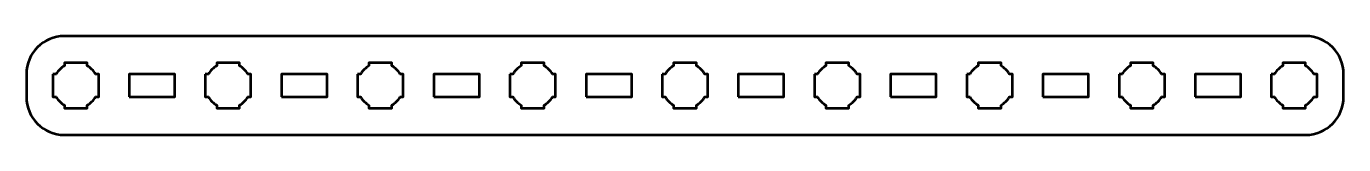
# Model space of a CAD drawing. Header units: centimetres. Extents: x -19.1 to -1.9, y -15.5 to -14.2.
import ezdxf

# ---------------------------------------------------------------- set-up
doc = ezdxf.new("R2010")
doc.units = ezdxf.units.CM
doc.header["$MEASUREMENT"] = 0
doc.layers.add('Layer 1', color=7, linetype='Continuous')

msp = doc.modelspace()

# ---------------------------------------------------------------- linework, layer by layer
at = {"layer": 'Layer 1', "lineweight": 53}
for points in [[(-17.8, -15), (-17.2, -15), (-17.2, -14.7), (-17.8, -14.7), (-17.8, -15)], [(-15.8, -15), (-15.2, -15), (-15.2, -14.7), (-15.8, -14.7), (-15.8, -15)], [(-13.8, -15), (-13.2, -15), (-13.2, -14.7), (-13.8, -14.7), (-13.8, -15)], [(-11.8, -15), (-11.2, -15), (-11.2, -14.7), (-11.8, -14.7), (-11.8, -15)], [(-9.8, -15), (-9.2, -15), (-9.2, -14.7), (-9.8, -14.7), (-9.8, -15)], [(-7.8, -15), (-7.2, -15), (-7.2, -14.7), (-7.8, -14.7), (-7.8, -15)], [(-5.8, -15), (-5.2, -15), (-5.2, -14.7), (-5.8, -14.7), (-5.8, -15)], [(-3.8, -15), (-3.2, -15), (-3.2, -14.7), (-3.8, -14.7), (-3.8, -15)]]:
    msp.add_lwpolyline(points, close=True, dxfattribs=at)
for points, knots in [([(-19.15, -15), (-19.15, -15), (-19.15, -14.7), (-19.15, -14.7), (-19.15, -14.7), (-19.15, -14.42391), (-18.92609, -14.2), (-18.65, -14.2), (-18.65, -14.2), (-18.65, -14.2), (-2.35, -14.2), (-2.35, -14.2), (-2.35, -14.2), (-2.07391, -14.2), (-1.85, -14.42391), (-1.85, -14.7), (-1.85, -14.7), (-1.85, -14.7), (-1.85, -15), (-1.85, -15), (-1.85, -15), (-1.85, -15.27609), (-2.07391, -15.5), (-2.35, -15.5), (-2.35, -15.5), (-2.35, -15.5), (-18.65, -15.5), (-18.65, -15.5), (-18.65, -15.5), (-18.92609, -15.5), (-19.15, -15.27609), (-19.15, -15)], [0, 0, 0, 0, 0.125, 0.125, 0.125, 0.125, 0.25, 0.25, 0.25, 0.25, 0.375, 0.375, 0.375, 0.375, 0.5, 0.5, 0.5, 0.5, 0.625, 0.625, 0.625, 0.625, 0.75, 0.75, 0.75, 0.75, 0.875, 0.875, 0.875, 0.875, 1, 1, 1, 1]), ([(-18.8, -14.7), (-18.8, -14.7), (-18.75985, -14.7), (-18.75985, -14.7), (-18.75985, -14.7), (-18.7335, -14.65447), (-18.69553, -14.6165), (-18.65, -14.59015), (-18.65, -14.59015), (-18.65, -14.59015), (-18.65, -14.55), (-18.65, -14.55), (-18.65, -14.55), (-18.65, -14.55), (-18.5, -14.55), (-18.5, -14.55), (-18.5, -14.55), (-18.5, -14.55), (-18.35, -14.55), (-18.35, -14.55), (-18.35, -14.55), (-18.35, -14.55), (-18.35, -14.59015), (-18.35, -14.59015), (-18.35, -14.59015), (-18.30447, -14.6165), (-18.2665, -14.65447), (-18.24015, -14.7), (-18.24015, -14.7), (-18.24015, -14.7), (-18.2, -14.7), (-18.2, -14.7), (-18.2, -14.7), (-18.2, -14.7), (-18.2, -14.85), (-18.2, -14.85), (-18.2, -14.85), (-18.2, -14.85), (-18.2, -15), (-18.2, -15), (-18.2, -15), (-18.2, -15), (-18.24015, -15), (-18.24015, -15), (-18.24015, -15), (-18.2665, -15.04553), (-18.30447, -15.0835), (-18.35, -15.10985), (-18.35, -15.10985), (-18.35, -15.10985), (-18.35, -15.15), (-18.35, -15.15), (-18.35, -15.15), (-18.35, -15.15), (-18.5, -15.15), (-18.5, -15.15), (-18.5, -15.15), (-18.5, -15.15), (-18.65, -15.15), (-18.65, -15.15), (-18.65, -15.15), (-18.65, -15.15), (-18.65, -15.10985), (-18.65, -15.10985), (-18.65, -15.10985), (-18.69553, -15.0835), (-18.7335, -15.04553), (-18.75985, -15), (-18.75985, -15), (-18.75985, -15), (-18.8, -15), (-18.8, -15), (-18.8, -15), (-18.8, -15), (-18.8, -14.85), (-18.8, -14.85), (-18.8, -14.85), (-18.8, -14.85), (-18.8, -14.7), (-18.8, -14.7)], [0, 0, 0, 0, 0.05, 0.05, 0.05, 0.05, 0.1, 0.1, 0.1, 0.1, 0.15, 0.15, 0.15, 0.15, 0.2, 0.2, 0.2, 0.2, 0.25, 0.25, 0.25, 0.25, 0.3, 0.3, 0.3, 0.3, 0.35, 0.35, 0.35, 0.35, 0.4, 0.4, 0.4, 0.4, 0.45, 0.45, 0.45, 0.45, 0.5, 0.5, 0.5, 0.5, 0.55, 0.55, 0.55, 0.55, 0.6, 0.6, 0.6, 0.6, 0.65, 0.65, 0.65, 0.65, 0.7, 0.7, 0.7, 0.7, 0.75, 0.75, 0.75, 0.75, 0.8, 0.8, 0.8, 0.8, 0.85, 0.85, 0.85, 0.85, 0.9, 0.9, 0.9, 0.9, 0.95, 0.95, 0.95, 0.95, 1, 1, 1, 1]), ([(-16.8, -14.7), (-16.8, -14.7), (-16.75985, -14.7), (-16.75985, -14.7), (-16.75985, -14.7), (-16.7335, -14.65447), (-16.69553, -14.6165), (-16.65, -14.59015), (-16.65, -14.59015), (-16.65, -14.59015), (-16.65, -14.55), (-16.65, -14.55), (-16.65, -14.55), (-16.65, -14.55), (-16.5, -14.55), (-16.5, -14.55), (-16.5, -14.55), (-16.5, -14.55), (-16.35, -14.55), (-16.35, -14.55), (-16.35, -14.55), (-16.35, -14.55), (-16.35, -14.59015), (-16.35, -14.59015), (-16.35, -14.59015), (-16.30447, -14.6165), (-16.2665, -14.65447), (-16.24015, -14.7), (-16.24015, -14.7), (-16.24015, -14.7), (-16.2, -14.7), (-16.2, -14.7), (-16.2, -14.7), (-16.2, -14.7), (-16.2, -14.85), (-16.2, -14.85), (-16.2, -14.85), (-16.2, -14.85), (-16.2, -15), (-16.2, -15), (-16.2, -15), (-16.2, -15), (-16.24015, -15), (-16.24015, -15), (-16.24015, -15), (-16.2665, -15.04553), (-16.30447, -15.0835), (-16.35, -15.10985), (-16.35, -15.10985), (-16.35, -15.10985), (-16.35, -15.15), (-16.35, -15.15), (-16.35, -15.15), (-16.35, -15.15), (-16.5, -15.15), (-16.5, -15.15), (-16.5, -15.15), (-16.5, -15.15), (-16.65, -15.15), (-16.65, -15.15), (-16.65, -15.15), (-16.65, -15.15), (-16.65, -15.10985), (-16.65, -15.10985), (-16.65, -15.10985), (-16.69553, -15.0835), (-16.7335, -15.04553), (-16.75985, -15), (-16.75985, -15), (-16.75985, -15), (-16.8, -15), (-16.8, -15), (-16.8, -15), (-16.8, -15), (-16.8, -14.85), (-16.8, -14.85), (-16.8, -14.85), (-16.8, -14.85), (-16.8, -14.7), (-16.8, -14.7)], [0, 0, 0, 0, 0.05, 0.05, 0.05, 0.05, 0.1, 0.1, 0.1, 0.1, 0.15, 0.15, 0.15, 0.15, 0.2, 0.2, 0.2, 0.2, 0.25, 0.25, 0.25, 0.25, 0.3, 0.3, 0.3, 0.3, 0.35, 0.35, 0.35, 0.35, 0.4, 0.4, 0.4, 0.4, 0.45, 0.45, 0.45, 0.45, 0.5, 0.5, 0.5, 0.5, 0.55, 0.55, 0.55, 0.55, 0.6, 0.6, 0.6, 0.6, 0.65, 0.65, 0.65, 0.65, 0.7, 0.7, 0.7, 0.7, 0.75, 0.75, 0.75, 0.75, 0.8, 0.8, 0.8, 0.8, 0.85, 0.85, 0.85, 0.85, 0.9, 0.9, 0.9, 0.9, 0.95, 0.95, 0.95, 0.95, 1, 1, 1, 1]), ([(-14.8, -14.7), (-14.8, -14.7), (-14.75985, -14.7), (-14.75985, -14.7), (-14.75985, -14.7), (-14.7335, -14.65447), (-14.69553, -14.6165), (-14.65, -14.59015), (-14.65, -14.59015), (-14.65, -14.59015), (-14.65, -14.55), (-14.65, -14.55), (-14.65, -14.55), (-14.65, -14.55), (-14.5, -14.55), (-14.5, -14.55), (-14.5, -14.55), (-14.5, -14.55), (-14.35, -14.55), (-14.35, -14.55), (-14.35, -14.55), (-14.35, -14.55), (-14.35, -14.59015), (-14.35, -14.59015), (-14.35, -14.59015), (-14.30447, -14.6165), (-14.2665, -14.65447), (-14.24015, -14.7), (-14.24015, -14.7), (-14.24015, -14.7), (-14.2, -14.7), (-14.2, -14.7), (-14.2, -14.7), (-14.2, -14.7), (-14.2, -14.85), (-14.2, -14.85), (-14.2, -14.85), (-14.2, -14.85), (-14.2, -15), (-14.2, -15), (-14.2, -15), (-14.2, -15), (-14.24015, -15), (-14.24015, -15), (-14.24015, -15), (-14.2665, -15.04553), (-14.30447, -15.0835), (-14.35, -15.10985), (-14.35, -15.10985), (-14.35, -15.10985), (-14.35, -15.15), (-14.35, -15.15), (-14.35, -15.15), (-14.35, -15.15), (-14.5, -15.15), (-14.5, -15.15), (-14.5, -15.15), (-14.5, -15.15), (-14.65, -15.15), (-14.65, -15.15), (-14.65, -15.15), (-14.65, -15.15), (-14.65, -15.10985), (-14.65, -15.10985), (-14.65, -15.10985), (-14.69553, -15.0835), (-14.7335, -15.04553), (-14.75985, -15), (-14.75985, -15), (-14.75985, -15), (-14.8, -15), (-14.8, -15), (-14.8, -15), (-14.8, -15), (-14.8, -14.85), (-14.8, -14.85), (-14.8, -14.85), (-14.8, -14.85), (-14.8, -14.7), (-14.8, -14.7)], [0, 0, 0, 0, 0.05, 0.05, 0.05, 0.05, 0.1, 0.1, 0.1, 0.1, 0.15, 0.15, 0.15, 0.15, 0.2, 0.2, 0.2, 0.2, 0.25, 0.25, 0.25, 0.25, 0.3, 0.3, 0.3, 0.3, 0.35, 0.35, 0.35, 0.35, 0.4, 0.4, 0.4, 0.4, 0.45, 0.45, 0.45, 0.45, 0.5, 0.5, 0.5, 0.5, 0.55, 0.55, 0.55, 0.55, 0.6, 0.6, 0.6, 0.6, 0.65, 0.65, 0.65, 0.65, 0.7, 0.7, 0.7, 0.7, 0.75, 0.75, 0.75, 0.75, 0.8, 0.8, 0.8, 0.8, 0.85, 0.85, 0.85, 0.85, 0.9, 0.9, 0.9, 0.9, 0.95, 0.95, 0.95, 0.95, 1, 1, 1, 1]), ([(-12.8, -14.7), (-12.8, -14.7), (-12.75985, -14.7), (-12.75985, -14.7), (-12.75985, -14.7), (-12.7335, -14.65447), (-12.69553, -14.6165), (-12.65, -14.59015), (-12.65, -14.59015), (-12.65, -14.59015), (-12.65, -14.55), (-12.65, -14.55), (-12.65, -14.55), (-12.65, -14.55), (-12.5, -14.55), (-12.5, -14.55), (-12.5, -14.55), (-12.5, -14.55), (-12.35, -14.55), (-12.35, -14.55), (-12.35, -14.55), (-12.35, -14.55), (-12.35, -14.59015), (-12.35, -14.59015), (-12.35, -14.59015), (-12.30447, -14.6165), (-12.2665, -14.65447), (-12.24015, -14.7), (-12.24015, -14.7), (-12.24015, -14.7), (-12.2, -14.7), (-12.2, -14.7), (-12.2, -14.7), (-12.2, -14.7), (-12.2, -14.85), (-12.2, -14.85), (-12.2, -14.85), (-12.2, -14.85), (-12.2, -15), (-12.2, -15), (-12.2, -15), (-12.2, -15), (-12.24015, -15), (-12.24015, -15), (-12.24015, -15), (-12.2665, -15.04553), (-12.30447, -15.0835), (-12.35, -15.10985), (-12.35, -15.10985), (-12.35, -15.10985), (-12.35, -15.15), (-12.35, -15.15), (-12.35, -15.15), (-12.35, -15.15), (-12.5, -15.15), (-12.5, -15.15), (-12.5, -15.15), (-12.5, -15.15), (-12.65, -15.15), (-12.65, -15.15), (-12.65, -15.15), (-12.65, -15.15), (-12.65, -15.10985), (-12.65, -15.10985), (-12.65, -15.10985), (-12.69553, -15.0835), (-12.7335, -15.04553), (-12.75985, -15), (-12.75985, -15), (-12.75985, -15), (-12.8, -15), (-12.8, -15), (-12.8, -15), (-12.8, -15), (-12.8, -14.85), (-12.8, -14.85), (-12.8, -14.85), (-12.8, -14.85), (-12.8, -14.7), (-12.8, -14.7)], [0, 0, 0, 0, 0.05, 0.05, 0.05, 0.05, 0.1, 0.1, 0.1, 0.1, 0.15, 0.15, 0.15, 0.15, 0.2, 0.2, 0.2, 0.2, 0.25, 0.25, 0.25, 0.25, 0.3, 0.3, 0.3, 0.3, 0.35, 0.35, 0.35, 0.35, 0.4, 0.4, 0.4, 0.4, 0.45, 0.45, 0.45, 0.45, 0.5, 0.5, 0.5, 0.5, 0.55, 0.55, 0.55, 0.55, 0.6, 0.6, 0.6, 0.6, 0.65, 0.65, 0.65, 0.65, 0.7, 0.7, 0.7, 0.7, 0.75, 0.75, 0.75, 0.75, 0.8, 0.8, 0.8, 0.8, 0.85, 0.85, 0.85, 0.85, 0.9, 0.9, 0.9, 0.9, 0.95, 0.95, 0.95, 0.95, 1, 1, 1, 1]), ([(-10.8, -14.7), (-10.8, -14.7), (-10.75985, -14.7), (-10.75985, -14.7), (-10.75985, -14.7), (-10.7335, -14.65447), (-10.69553, -14.6165), (-10.65, -14.59015), (-10.65, -14.59015), (-10.65, -14.59015), (-10.65, -14.55), (-10.65, -14.55), (-10.65, -14.55), (-10.65, -14.55), (-10.5, -14.55), (-10.5, -14.55), (-10.5, -14.55), (-10.5, -14.55), (-10.35, -14.55), (-10.35, -14.55), (-10.35, -14.55), (-10.35, -14.55), (-10.35, -14.59015), (-10.35, -14.59015), (-10.35, -14.59015), (-10.30447, -14.6165), (-10.2665, -14.65447), (-10.24015, -14.7), (-10.24015, -14.7), (-10.24015, -14.7), (-10.2, -14.7), (-10.2, -14.7), (-10.2, -14.7), (-10.2, -14.7), (-10.2, -14.85), (-10.2, -14.85), (-10.2, -14.85), (-10.2, -14.85), (-10.2, -15), (-10.2, -15), (-10.2, -15), (-10.2, -15), (-10.24015, -15), (-10.24015, -15), (-10.24015, -15), (-10.2665, -15.04553), (-10.30447, -15.0835), (-10.35, -15.10985), (-10.35, -15.10985), (-10.35, -15.10985), (-10.35, -15.15), (-10.35, -15.15), (-10.35, -15.15), (-10.35, -15.15), (-10.5, -15.15), (-10.5, -15.15), (-10.5, -15.15), (-10.5, -15.15), (-10.65, -15.15), (-10.65, -15.15), (-10.65, -15.15), (-10.65, -15.15), (-10.65, -15.10985), (-10.65, -15.10985), (-10.65, -15.10985), (-10.69553, -15.0835), (-10.7335, -15.04553), (-10.75985, -15), (-10.75985, -15), (-10.75985, -15), (-10.8, -15), (-10.8, -15), (-10.8, -15), (-10.8, -15), (-10.8, -14.85), (-10.8, -14.85), (-10.8, -14.85), (-10.8, -14.85), (-10.8, -14.7), (-10.8, -14.7)], [0, 0, 0, 0, 0.05, 0.05, 0.05, 0.05, 0.1, 0.1, 0.1, 0.1, 0.15, 0.15, 0.15, 0.15, 0.2, 0.2, 0.2, 0.2, 0.25, 0.25, 0.25, 0.25, 0.3, 0.3, 0.3, 0.3, 0.35, 0.35, 0.35, 0.35, 0.4, 0.4, 0.4, 0.4, 0.45, 0.45, 0.45, 0.45, 0.5, 0.5, 0.5, 0.5, 0.55, 0.55, 0.55, 0.55, 0.6, 0.6, 0.6, 0.6, 0.65, 0.65, 0.65, 0.65, 0.7, 0.7, 0.7, 0.7, 0.75, 0.75, 0.75, 0.75, 0.8, 0.8, 0.8, 0.8, 0.85, 0.85, 0.85, 0.85, 0.9, 0.9, 0.9, 0.9, 0.95, 0.95, 0.95, 0.95, 1, 1, 1, 1]), ([(-8.8, -14.7), (-8.8, -14.7), (-8.75985, -14.7), (-8.75985, -14.7), (-8.75985, -14.7), (-8.7335, -14.65447), (-8.69553, -14.6165), (-8.65, -14.59015), (-8.65, -14.59015), (-8.65, -14.59015), (-8.65, -14.55), (-8.65, -14.55), (-8.65, -14.55), (-8.65, -14.55), (-8.5, -14.55), (-8.5, -14.55), (-8.5, -14.55), (-8.5, -14.55), (-8.35, -14.55), (-8.35, -14.55), (-8.35, -14.55), (-8.35, -14.55), (-8.35, -14.59015), (-8.35, -14.59015), (-8.35, -14.59015), (-8.30447, -14.6165), (-8.2665, -14.65447), (-8.24015, -14.7), (-8.24015, -14.7), (-8.24015, -14.7), (-8.2, -14.7), (-8.2, -14.7), (-8.2, -14.7), (-8.2, -14.7), (-8.2, -14.85), (-8.2, -14.85), (-8.2, -14.85), (-8.2, -14.85), (-8.2, -15), (-8.2, -15), (-8.2, -15), (-8.2, -15), (-8.24015, -15), (-8.24015, -15), (-8.24015, -15), (-8.2665, -15.04553), (-8.30447, -15.0835), (-8.35, -15.10985), (-8.35, -15.10985), (-8.35, -15.10985), (-8.35, -15.15), (-8.35, -15.15), (-8.35, -15.15), (-8.35, -15.15), (-8.5, -15.15), (-8.5, -15.15), (-8.5, -15.15), (-8.5, -15.15), (-8.65, -15.15), (-8.65, -15.15), (-8.65, -15.15), (-8.65, -15.15), (-8.65, -15.10985), (-8.65, -15.10985), (-8.65, -15.10985), (-8.69553, -15.0835), (-8.7335, -15.04553), (-8.75985, -15), (-8.75985, -15), (-8.75985, -15), (-8.8, -15), (-8.8, -15), (-8.8, -15), (-8.8, -15), (-8.8, -14.85), (-8.8, -14.85), (-8.8, -14.85), (-8.8, -14.85), (-8.8, -14.7), (-8.8, -14.7)], [0, 0, 0, 0, 0.05, 0.05, 0.05, 0.05, 0.1, 0.1, 0.1, 0.1, 0.15, 0.15, 0.15, 0.15, 0.2, 0.2, 0.2, 0.2, 0.25, 0.25, 0.25, 0.25, 0.3, 0.3, 0.3, 0.3, 0.35, 0.35, 0.35, 0.35, 0.4, 0.4, 0.4, 0.4, 0.45, 0.45, 0.45, 0.45, 0.5, 0.5, 0.5, 0.5, 0.55, 0.55, 0.55, 0.55, 0.6, 0.6, 0.6, 0.6, 0.65, 0.65, 0.65, 0.65, 0.7, 0.7, 0.7, 0.7, 0.75, 0.75, 0.75, 0.75, 0.8, 0.8, 0.8, 0.8, 0.85, 0.85, 0.85, 0.85, 0.9, 0.9, 0.9, 0.9, 0.95, 0.95, 0.95, 0.95, 1, 1, 1, 1]), ([(-6.8, -14.7), (-6.8, -14.7), (-6.75985, -14.7), (-6.75985, -14.7), (-6.75985, -14.7), (-6.7335, -14.65447), (-6.69553, -14.6165), (-6.65, -14.59015), (-6.65, -14.59015), (-6.65, -14.59015), (-6.65, -14.55), (-6.65, -14.55), (-6.65, -14.55), (-6.65, -14.55), (-6.5, -14.55), (-6.5, -14.55), (-6.5, -14.55), (-6.5, -14.55), (-6.35, -14.55), (-6.35, -14.55), (-6.35, -14.55), (-6.35, -14.55), (-6.35, -14.59015), (-6.35, -14.59015), (-6.35, -14.59015), (-6.30447, -14.6165), (-6.2665, -14.65447), (-6.24015, -14.7), (-6.24015, -14.7), (-6.24015, -14.7), (-6.2, -14.7), (-6.2, -14.7), (-6.2, -14.7), (-6.2, -14.7), (-6.2, -14.85), (-6.2, -14.85), (-6.2, -14.85), (-6.2, -14.85), (-6.2, -15), (-6.2, -15), (-6.2, -15), (-6.2, -15), (-6.24015, -15), (-6.24015, -15), (-6.24015, -15), (-6.2665, -15.04553), (-6.30447, -15.0835), (-6.35, -15.10985), (-6.35, -15.10985), (-6.35, -15.10985), (-6.35, -15.15), (-6.35, -15.15), (-6.35, -15.15), (-6.35, -15.15), (-6.5, -15.15), (-6.5, -15.15), (-6.5, -15.15), (-6.5, -15.15), (-6.65, -15.15), (-6.65, -15.15), (-6.65, -15.15), (-6.65, -15.15), (-6.65, -15.10985), (-6.65, -15.10985), (-6.65, -15.10985), (-6.69553, -15.0835), (-6.7335, -15.04553), (-6.75985, -15), (-6.75985, -15), (-6.75985, -15), (-6.8, -15), (-6.8, -15), (-6.8, -15), (-6.8, -15), (-6.8, -14.85), (-6.8, -14.85), (-6.8, -14.85), (-6.8, -14.85), (-6.8, -14.7), (-6.8, -14.7)], [0, 0, 0, 0, 0.05, 0.05, 0.05, 0.05, 0.1, 0.1, 0.1, 0.1, 0.15, 0.15, 0.15, 0.15, 0.2, 0.2, 0.2, 0.2, 0.25, 0.25, 0.25, 0.25, 0.3, 0.3, 0.3, 0.3, 0.35, 0.35, 0.35, 0.35, 0.4, 0.4, 0.4, 0.4, 0.45, 0.45, 0.45, 0.45, 0.5, 0.5, 0.5, 0.5, 0.55, 0.55, 0.55, 0.55, 0.6, 0.6, 0.6, 0.6, 0.65, 0.65, 0.65, 0.65, 0.7, 0.7, 0.7, 0.7, 0.75, 0.75, 0.75, 0.75, 0.8, 0.8, 0.8, 0.8, 0.85, 0.85, 0.85, 0.85, 0.9, 0.9, 0.9, 0.9, 0.95, 0.95, 0.95, 0.95, 1, 1, 1, 1]), ([(-4.8, -14.7), (-4.8, -14.7), (-4.75985, -14.7), (-4.75985, -14.7), (-4.75985, -14.7), (-4.7335, -14.65447), (-4.69553, -14.6165), (-4.65, -14.59015), (-4.65, -14.59015), (-4.65, -14.59015), (-4.65, -14.55), (-4.65, -14.55), (-4.65, -14.55), (-4.65, -14.55), (-4.5, -14.55), (-4.5, -14.55), (-4.5, -14.55), (-4.5, -14.55), (-4.35, -14.55), (-4.35, -14.55), (-4.35, -14.55), (-4.35, -14.55), (-4.35, -14.59015), (-4.35, -14.59015), (-4.35, -14.59015), (-4.30447, -14.6165), (-4.2665, -14.65447), (-4.24015, -14.7), (-4.24015, -14.7), (-4.24015, -14.7), (-4.2, -14.7), (-4.2, -14.7), (-4.2, -14.7), (-4.2, -14.7), (-4.2, -14.85), (-4.2, -14.85), (-4.2, -14.85), (-4.2, -14.85), (-4.2, -15), (-4.2, -15), (-4.2, -15), (-4.2, -15), (-4.24015, -15), (-4.24015, -15), (-4.24015, -15), (-4.2665, -15.04553), (-4.30447, -15.0835), (-4.35, -15.10985), (-4.35, -15.10985), (-4.35, -15.10985), (-4.35, -15.15), (-4.35, -15.15), (-4.35, -15.15), (-4.35, -15.15), (-4.5, -15.15), (-4.5, -15.15), (-4.5, -15.15), (-4.5, -15.15), (-4.65, -15.15), (-4.65, -15.15), (-4.65, -15.15), (-4.65, -15.15), (-4.65, -15.10985), (-4.65, -15.10985), (-4.65, -15.10985), (-4.69553, -15.0835), (-4.7335, -15.04553), (-4.75985, -15), (-4.75985, -15), (-4.75985, -15), (-4.8, -15), (-4.8, -15), (-4.8, -15), (-4.8, -15), (-4.8, -14.85), (-4.8, -14.85), (-4.8, -14.85), (-4.8, -14.85), (-4.8, -14.7), (-4.8, -14.7)], [0, 0, 0, 0, 0.05, 0.05, 0.05, 0.05, 0.1, 0.1, 0.1, 0.1, 0.15, 0.15, 0.15, 0.15, 0.2, 0.2, 0.2, 0.2, 0.25, 0.25, 0.25, 0.25, 0.3, 0.3, 0.3, 0.3, 0.35, 0.35, 0.35, 0.35, 0.4, 0.4, 0.4, 0.4, 0.45, 0.45, 0.45, 0.45, 0.5, 0.5, 0.5, 0.5, 0.55, 0.55, 0.55, 0.55, 0.6, 0.6, 0.6, 0.6, 0.65, 0.65, 0.65, 0.65, 0.7, 0.7, 0.7, 0.7, 0.75, 0.75, 0.75, 0.75, 0.8, 0.8, 0.8, 0.8, 0.85, 0.85, 0.85, 0.85, 0.9, 0.9, 0.9, 0.9, 0.95, 0.95, 0.95, 0.95, 1, 1, 1, 1]), ([(-2.8, -14.7), (-2.8, -14.7), (-2.75985, -14.7), (-2.75985, -14.7), (-2.75985, -14.7), (-2.7335, -14.65447), (-2.69553, -14.6165), (-2.65, -14.59015), (-2.65, -14.59015), (-2.65, -14.59015), (-2.65, -14.55), (-2.65, -14.55), (-2.65, -14.55), (-2.65, -14.55), (-2.5, -14.55), (-2.5, -14.55), (-2.5, -14.55), (-2.5, -14.55), (-2.35, -14.55), (-2.35, -14.55), (-2.35, -14.55), (-2.35, -14.55), (-2.35, -14.59015), (-2.35, -14.59015), (-2.35, -14.59015), (-2.30447, -14.6165), (-2.2665, -14.65447), (-2.24015, -14.7), (-2.24015, -14.7), (-2.24015, -14.7), (-2.2, -14.7), (-2.2, -14.7), (-2.2, -14.7), (-2.2, -14.7), (-2.2, -14.85), (-2.2, -14.85), (-2.2, -14.85), (-2.2, -14.85), (-2.2, -15), (-2.2, -15), (-2.2, -15), (-2.2, -15), (-2.24015, -15), (-2.24015, -15), (-2.24015, -15), (-2.2665, -15.04553), (-2.30447, -15.0835), (-2.35, -15.10985), (-2.35, -15.10985), (-2.35, -15.10985), (-2.35, -15.15), (-2.35, -15.15), (-2.35, -15.15), (-2.35, -15.15), (-2.5, -15.15), (-2.5, -15.15), (-2.5, -15.15), (-2.5, -15.15), (-2.65, -15.15), (-2.65, -15.15), (-2.65, -15.15), (-2.65, -15.15), (-2.65, -15.10985), (-2.65, -15.10985), (-2.65, -15.10985), (-2.69553, -15.0835), (-2.7335, -15.04553), (-2.75985, -15), (-2.75985, -15), (-2.75985, -15), (-2.8, -15), (-2.8, -15), (-2.8, -15), (-2.8, -15), (-2.8, -14.85), (-2.8, -14.85), (-2.8, -14.85), (-2.8, -14.85), (-2.8, -14.7), (-2.8, -14.7)], [0, 0, 0, 0, 0.05, 0.05, 0.05, 0.05, 0.1, 0.1, 0.1, 0.1, 0.15, 0.15, 0.15, 0.15, 0.2, 0.2, 0.2, 0.2, 0.25, 0.25, 0.25, 0.25, 0.3, 0.3, 0.3, 0.3, 0.35, 0.35, 0.35, 0.35, 0.4, 0.4, 0.4, 0.4, 0.45, 0.45, 0.45, 0.45, 0.5, 0.5, 0.5, 0.5, 0.55, 0.55, 0.55, 0.55, 0.6, 0.6, 0.6, 0.6, 0.65, 0.65, 0.65, 0.65, 0.7, 0.7, 0.7, 0.7, 0.75, 0.75, 0.75, 0.75, 0.8, 0.8, 0.8, 0.8, 0.85, 0.85, 0.85, 0.85, 0.9, 0.9, 0.9, 0.9, 0.95, 0.95, 0.95, 0.95, 1, 1, 1, 1])]:
    msp.add_open_spline(points, degree=3, knots=knots, dxfattribs=at)

doc.saveas('drawing.dxf')
